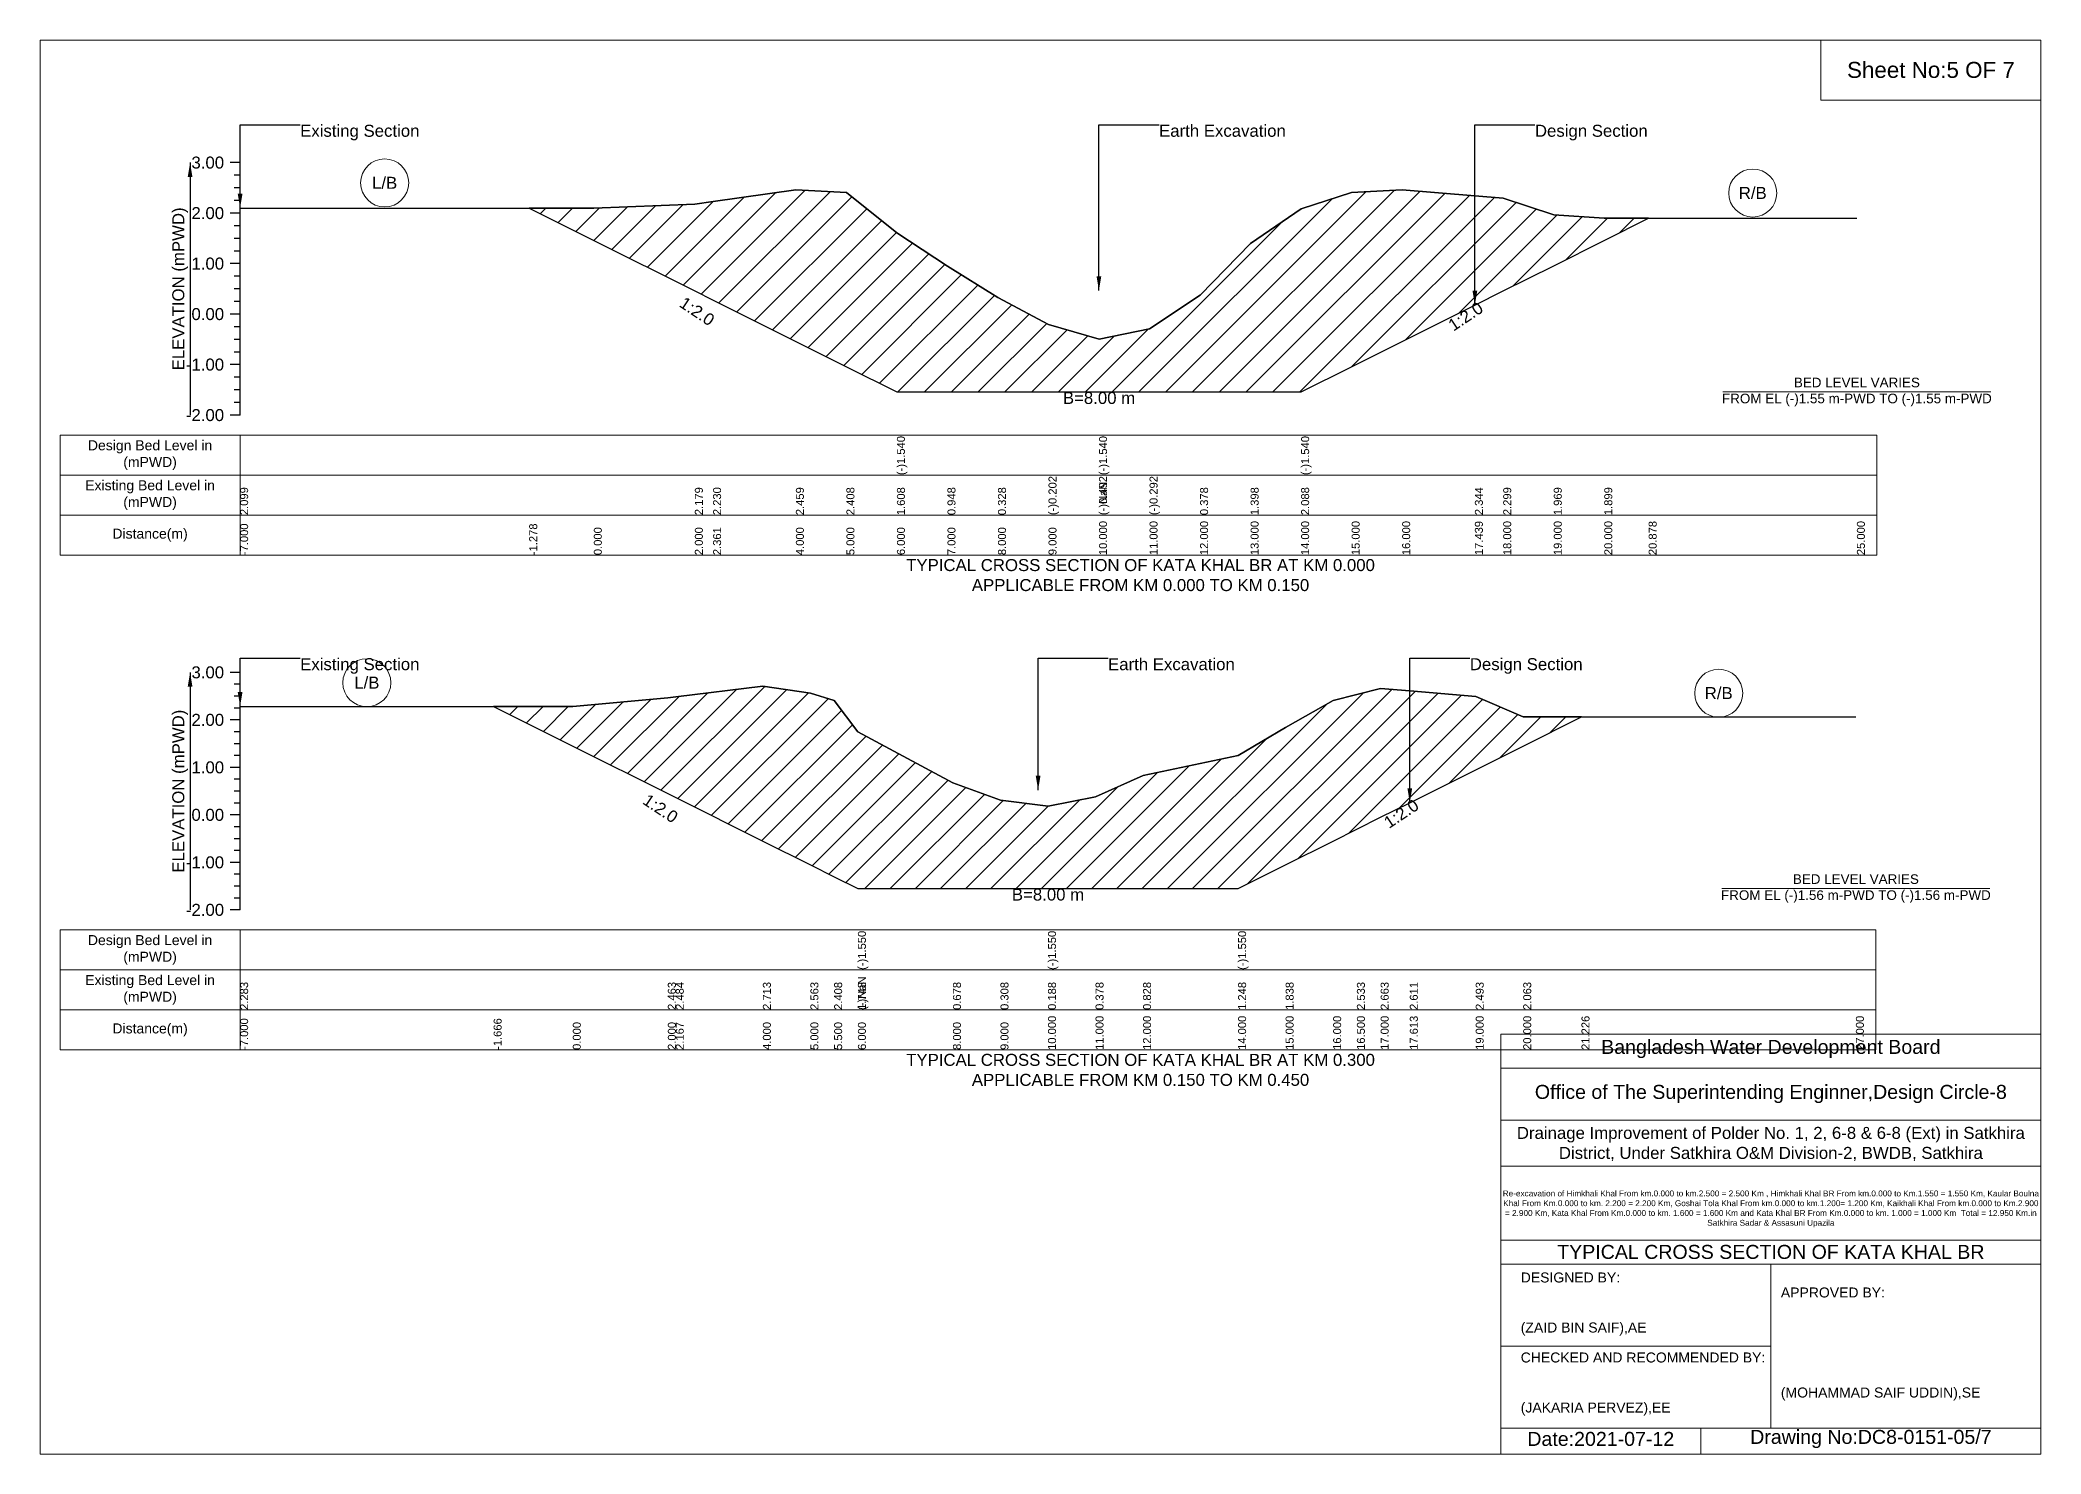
# Model space of a CAD drawing. Header units: inches. Extents: x 91000 to 628000, y -5656 to 0.
# Drawn here: x 600000 to 608000, y -5656 to 0 of the extents above; entities that cross this region are included whole.
import ezdxf

# ---------------------------------------------------------------- set-up
doc = ezdxf.new("R2010")
doc.units = ezdxf.units.IN
doc.header["$LTSCALE"] = 7
doc.header["$MEASUREMENT"] = 0
for name, color, linetype, lineweight in [('Cross section Data Border', 7, 'Continuous', 9), ('Cross Section Labels', 7, 'Continuous', 9), ('Existing_Bed_Level for Xsection', 7, 'Continuous', 25), ('Long Section Border', 7, 'Continuous', 9)]:
    doc.layers.add(name, color=color, linetype=linetype, lineweight=lineweight)
doc.styles.get("Standard").update_dxf_attribs({"font": 'arial.ttf'})
doc.dimstyles.get("Standard").update_dxf_attribs({"dimtxt": 0.18, "dimasz": 0.18, "dimexe": 0.18, "dimexo": 0.0625, "dimgap": 0.09, "dimtad": 0, "dimtih": 1, "dimtoh": 1, "dimdec": 4, "dimzin": 0, "dimdsep": 46, "dimtxsty": 'Standard', "dimcen": 0.09, "dimadec": 0, "dimazin": 0, "dimtfac": 1, "dimtdec": 4, "dimtofl": 0, "dimtmove": 0, "dimatfit": 3, "dimfxl": 1, "dimtolj": 1, "dimtzin": 0, "dimarcsym": 0})

msp = doc.modelspace()

# ---------------------------------------------------------------- hatches: boundary and pattern name
at = {"layer": 'Existing_Bed_Level for Xsection'}
h = msp.add_hatch(dxfattribs=at)
h.set_pattern_fill('ANSI31', color=256, scale=606, style=0)
h.paths.add_polyline_path([(601955.8, -672.6), (602214, -801.7), (602618, -1003.7), (602690.9, -1040.2), (603022, -1205.7), (603224, -1306.7), (603426, -1407.7), (603628, -1407.7), (603830, -1407.7), (604032, -1407.7), (604234, -1407.7), (604436, -1407.7), (604638, -1407.7), (604840, -1407.7), (605042, -1407.7), (605244, -1306.7), (605446, -1205.7), (605736.7, -1060.4), (605850, -1003.7), (606052, -902.7), (606254, -801.7), (606431.4, -713), (606254, -713), (606052, -698.9), (605850, -632.2), (605736.7, -623.2), (605446, -599.9), (605244, -610.2), (605042, -674.8), (604840, -814.2), (604638, -1020.3), (604436, -1155.6), (604234, -1196), (604032, -1137.4), (603830, -1030.4), (603628, -905.1), (603426, -771.8), (603224, -610.2), (603022, -599.9), (602690.9, -646.2), (602618, -656.5), (602214, -672.6)])
h = msp.add_hatch(dxfattribs=at)
h.set_pattern_fill('ANSI31', color=256, scale=570, style=0)
h.paths.add_polyline_path([(601813.5, -2665.9), (602130, -2824.2), (602510, -3014.2), (602541.7, -3030.1), (602890, -3204.2), (603080, -3299.2), (603175, -3346.7), (603270, -3394.2), (603650, -3394.2), (603840, -3394.2), (604030, -3394.2), (604220, -3394.2), (604410, -3394.2), (604790, -3394.2), (604980, -3299.2), (605170, -3204.2), (605265, -3156.7), (605360, -3109.2), (605476.5, -3051), (605740, -2919.2), (605930, -2824.2), (606162.9, -2707.8), (605930, -2707.8), (605740, -2626.1), (605476.5, -2603.6), (605360, -2593.8), (605265, -2618.4), (605170, -2642.2), (604980, -2750.5), (604790, -2862.6), (604410, -2942.4), (604220, -3027.9), (604030, -3064), (603840, -3041.2), (603650, -2970.9), (603270, -2767.6), (603175, -2642.2), (603080, -2612.8), (602890, -2584.2), (602541.7, -2627.8), (602510, -2631.8), (602130, -2665.9)])

# ---------------------------------------------------------------- linework, layer by layer
at = {"layer": 'Cross section Data Border'}
for points in [[(600080, -1580.6), (607344, -1580.6), (607344, -2060.6), (600080, -2060.6)], [(600080, -3559.7), (607340, -3559.7), (607340, -4039.7), (600080, -4039.7)]]:
    msp.add_lwpolyline(points, close=True, dxfattribs=at)
for points in [[(600800, -1580.6), (600800, -2060.6)], [(600080, -1740.6), (607344, -1740.6)], [(600080, -1900.6), (607344, -1900.6)], [(600800, -3559.7), (600800, -4039.7)], [(600080, -3719.7), (607340, -3719.7)], [(600080, -3879.7), (607340, -3879.7)]]:
    msp.add_lwpolyline(points, dxfattribs=at)
at = {"layer": 'Cross Section Labels'}
for points in [[(606728.2, -1407.7), (607799.8, -1407.7)], [(606724.2, -3394.2), (607795.8, -3394.2)]]:
    msp.add_lwpolyline(points, dxfattribs=at)
for centre in [(601377.9, -571.6), (606847.7, -612), (601306.7, -2570.9), (606711.5, -2612.8)]:
    msp.add_circle(centre, 96, dxfattribs=at)
at = {"layer": 'Existing_Bed_Level for Xsection'}
for points in [[(600800, -490.6), (600760, -490.6)], [(600800, -541.1), (600776, -541.1)], [(600800, -1500.6), (600800, -1298.6), (600800, -1096.6), (600800, -894.6), (600800, -692.6), (600800, -490.6)], [(600800, -591.6), (600776, -591.6)], [(600800, -672.6), (601955.8, -672.6), (602214, -672.6), (602618, -656.5), (602690.9, -646.2), (603022, -599.9), (603224, -610.2), (603426, -771.8), (603426, -771.8), (603628, -905.1), (603830, -1030.4), (604032, -1137.4), (604234, -1196), (604234, -1196), (604436, -1155.6), (604638, -1020.3), (604840, -814.2), (605042, -674.8), (605042, -674.8), (605244, -610.2), (605446, -599.9), (605736.7, -623.2), (605850, -632.2), (606052, -698.9), (606254, -713), (606431.4, -713), (607264, -713)], [(600800, -692.6), (600760, -692.6)], [(600800, -642.1), (600776, -642.1)], [(600800, -743.1), (600776, -743.1)], [(600800, -793.6), (600776, -793.6)], [(600800, -844.1), (600776, -844.1)], [(600800, -894.6), (600760, -894.6)], [(600800, -945.1), (600776, -945.1)], [(600800, -995.6), (600776, -995.6)], [(600800, -1096.6), (600760, -1096.6)], [(600800, -1046.1), (600776, -1046.1)], [(600800, -1147.1), (600776, -1147.1)], [(600800, -1197.6), (600776, -1197.6)], [(600800, -1248.1), (600776, -1248.1)], [(600800, -1298.6), (600760, -1298.6)], [(600800, -1349.1), (600776, -1349.1)], [(600800, -1399.6), (600776, -1399.6)], [(600800, -1500.6), (600760, -1500.6)], [(600800, -1450.1), (600776, -1450.1)], [(600800, -2529.7), (600760, -2529.7)], [(600800, -3479.7), (600800, -3289.7), (600800, -3099.7), (600800, -2909.7), (600800, -2719.7), (600800, -2529.7)], [(600800, -2577.2), (600776, -2577.2)], [(600800, -2624.7), (600776, -2624.7)], [(600800, -2665.9), (601813.5, -2665.9), (602130, -2665.9), (602510, -2631.8), (602541.7, -2627.8), (602890, -2584.2), (603080, -2612.8), (603175, -2642.2), (603270, -2767.6), (603270, -2767.6), (603650, -2970.9), (603840, -3041.2), (604030, -3064), (604030, -3064), (604220, -3027.9), (604410, -2942.4), (604790, -2862.6), (604790, -2862.6), (604980, -2750.5), (605170, -2642.2), (605265, -2618.4), (605360, -2593.8), (605476.5, -2603.6), (605740, -2626.1), (605930, -2707.8), (606162.9, -2707.8), (607260, -2707.8)], [(600800, -2719.7), (600760, -2719.7)], [(600800, -2672.2), (600776, -2672.2)], [(600800, -2767.2), (600776, -2767.2)], [(600800, -2814.7), (600776, -2814.7)], [(600800, -2862.2), (600776, -2862.2)], [(600800, -2909.7), (600760, -2909.7)], [(600800, -2957.2), (600776, -2957.2)], [(600800, -3004.7), (600776, -3004.7)], [(600800, -3099.7), (600760, -3099.7)], [(600800, -3052.2), (600776, -3052.2)], [(600800, -3147.2), (600776, -3147.2)], [(600800, -3194.7), (600776, -3194.7)], [(600800, -3242.2), (600776, -3242.2)], [(600800, -3289.7), (600760, -3289.7)], [(600800, -3337.2), (600776, -3337.2)], [(600800, -3384.7), (600776, -3384.7)], [(600800, -3432.2), (600776, -3432.2)], [(600800, -3479.7), (600760, -3479.7)]]:
    msp.add_lwpolyline(points, dxfattribs=at)
for points in [[(601955.8, -672.6), (601955.8, -672.6), (602214, -801.7), (602618, -1003.7), (602690.9, -1040.2), (603022, -1205.7), (603224, -1306.7), (603426, -1407.7), (603426, -1407.7), (603628, -1407.7), (603830, -1407.7), (604032, -1407.7), (604234, -1407.7), (604234, -1407.7), (604436, -1407.7), (604638, -1407.7), (604840, -1407.7), (605042, -1407.7), (605042, -1407.7), (605244, -1306.7), (605446, -1205.7), (605736.7, -1060.4), (605850, -1003.7), (606052, -902.7), (606254, -801.7), (606431.4, -713), (606431.4, -713), (606431.4, -713), (606254, -713), (606052, -698.9), (605850, -632.2), (605736.7, -623.2), (605446, -599.9), (605244, -610.2), (605042, -674.8), (605042, -674.8), (604840, -814.2), (604638, -1020.3), (604436, -1155.6), (604234, -1196), (604234, -1196), (604032, -1137.4), (603830, -1030.4), (603628, -905.1), (603426, -771.8), (603426, -771.8), (603224, -610.2), (603022, -599.9), (602690.9, -646.2), (602618, -656.5), (602214, -672.6), (601955.8, -672.6)], [(601813.5, -2665.9), (602130, -2824.2), (602510, -3014.2), (602541.7, -3030.1), (602890, -3204.2), (603080, -3299.2), (603175, -3346.7), (603270, -3394.2), (603270, -3394.2), (603650, -3394.2), (603840, -3394.2), (604030, -3394.2), (604030, -3394.2), (604220, -3394.2), (604410, -3394.2), (604790, -3394.2), (604790, -3394.2), (604980, -3299.2), (605170, -3204.2), (605265, -3156.7), (605360, -3109.2), (605476.5, -3051), (605740, -2919.2), (605930, -2824.2), (606162.9, -2707.8), (605930, -2707.8), (605740, -2626.1), (605476.5, -2603.6), (605360, -2593.8), (605265, -2618.4), (605170, -2642.2), (604980, -2750.5), (604790, -2862.6), (604790, -2862.6), (604410, -2942.4), (604220, -3027.9), (604030, -3064), (604030, -3064), (603840, -3041.2), (603650, -2970.9), (603270, -2767.6), (603270, -2767.6), (603175, -2642.2), (603080, -2612.8), (602890, -2584.2), (602541.7, -2627.8), (602510, -2631.8), (602130, -2665.9)]]:
    msp.add_lwpolyline(points, close=True, dxfattribs=at)
at = {"layer": 'Long Section Border'}
for points in [[(600000, 0), (608000, 0), (608000, -5656), (600000, -5656)], [(607120, 0), (608000, 0), (608000, -240), (607120, -240)]]:
    msp.add_lwpolyline(points, close=True, dxfattribs=at)
for points in [[(605840, -5656), (605840, -3976), (608000, -3976)], [(605840, -4112), (608000, -4112)], [(605840, -4320), (608000, -4320)], [(605840, -4504), (608000, -4504)], [(605840, -4800), (608000, -4800)], [(605840, -4896), (608000, -4896)], [(606920, -4896), (606920, -5552)], [(605840, -5224), (606920, -5224)], [(605840, -5552), (608000, -5552)], [(606640, -5552), (606640, -5656)]]:
    msp.add_lwpolyline(points, dxfattribs=at)

# ---------------------------------------------------------------- texts
at = {"layer": 'Cross section Data Border', "char_height": 40, "width": 640, "attachment_point": 5}
for s, insert in [('Design Bed Level in (mPWD)', (600440, -1660.6)), ('Existing Bed Level in (mPWD)', (600440, -1820.6)), ('Distance(m)', (600440, -1980.6)), ('Design Bed Level in (mPWD)', (600440, -3639.7)), ('Existing Bed Level in (mPWD)', (600440, -3799.7)), ('Distance(m)', (600440, -3959.7))]:
    msp.add_mtext(s, dxfattribs=dict(at, insert=insert))
at = {"layer": 'Cross Section Labels'}
for s, insert, char_height, attachment_point in [('Existing Section', (601040, -339.1), 48, 1), ('Earth Excavation', (604474, -339.1), 48, 1), ('Design Section', (605976.7, -339.1), 48, 1), ('L/B', (601377.9, -571.6), 48, 5), ('R/B', (606847.7, -612), 48, 5), ('BED LEVEL VARIES ^JFROM EL (-)1.55 m-PWD TO (-)1.55 m-PWD', (607264, -1407.7), 38.4, 5), ('B=8.00 m', (604234, -1407.7), 48, 2), ('TYPICAL CROSS SECTION OF KATA KHAL BR AT KM 0.000^JAPPLICABLE FROM KM 0.000 TO KM 0.150', (604400, -2140.6), 48, 5), ('Existing Section', (601040, -2472.7), 48, 1), ('Earth Excavation', (604270, -2472.7), 48, 1), ('Design Section', (605716.5, -2472.7), 48, 1), ('L/B', (601306.7, -2570.9), 48, 5), ('R/B', (606711.5, -2612.8), 48, 5), ('BED LEVEL VARIES ^JFROM EL (-)1.56 m-PWD TO (-)1.56 m-PWD', (607260, -3394.2), 38.4, 5), ('B=8.00 m', (604030, -3394.2), 48, 2), ('TYPICAL CROSS SECTION OF KATA KHAL BR AT KM 0.300^JAPPLICABLE FROM KM 0.150 TO KM 0.450', (604400, -4119.7), 48, 5)]:
    msp.add_mtext(s, dxfattribs=dict(at, insert=insert, char_height=char_height, attachment_point=attachment_point))
at = {"layer": 'Cross Section Labels', "char_height": 48, "attachment_point": 2}
for insert, rotation in [((602640.4, -1065.4), 326.30993), ((605686.2, -1085.6), 33.69007), ((602494.2, -3053.8), 326.30993), ((605429, -3074.7), 33.69007)]:
    msp.add_mtext('1:2.0', dxfattribs=dict(at, insert=insert, rotation=rotation))
at = {"layer": 'Existing_Bed_Level for Xsection', "char_height": 48, "attachment_point": 6}
for s, insert in [('3.00', (600736, -490.6)), ('2.00', (600736, -692.6)), ('1.00', (600736, -894.6)), ('0.00', (600736, -1096.6)), ('-1.00', (600736, -1298.6)), ('-2.00', (600736, -1500.6)), ('3.00', (600736, -2529.7)), ('2.00', (600736, -2719.7)), ('1.00', (600736, -2909.7)), ('0.00', (600736, -3099.7)), ('-1.00', (600736, -3289.7)), ('-2.00', (600736, -3479.7))]:
    msp.add_mtext(s, dxfattribs=dict(at, insert=insert))
at = {"layer": 'Existing_Bed_Level for Xsection', "rotation": 90}
for s, insert, char_height, attachment_point in [('ELEVATION (mPWD)', (600560, -995.6), 48, 5), ('(-)1.540', (603426, -1740.6), 32, 1), ('(-)1.540', (604234, -1740.6), 32, 1), ('(-)1.540', (605042, -1740.6), 32, 1), ('(-)0.202', (604032, -1900.6), 32, 1), ('(-)0.492', (604234, -1900.6), 32, 1), ('(-)0.492', (604234, -1900.6), 32, 1), ('(-)0.292', (604436, -1900.6), 32, 1), ('2.099', (600800, -1900.6), 32, 1), ('2.099', (600800, -1900.6), 32, 1), ('2.099', (600800, -1900.6), 32, 1), ('2.179', (602618, -1900.6), 32, 1), ('2.230', (602690.9, -1900.6), 32, 1), ('2.459', (603022, -1900.6), 32, 1), ('2.459', (603022, -1900.6), 32, 1), ('2.408', (603224, -1900.6), 32, 1), ('2.408', (603224, -1900.6), 32, 1), ('1.608', (603426, -1900.6), 32, 1), ('1.608', (603426, -1900.6), 32, 1), ('1.608', (603426, -1900.6), 32, 1), ('0.948', (603628, -1900.6), 32, 1), ('0.328', (603830, -1900.6), 32, 1), ('(-)NaN', (604234, -1900.6), 32, 1), ('0.378', (604638, -1900.6), 32, 1), ('1.398', (604840, -1900.6), 32, 1), ('2.088', (605042, -1900.6), 32, 1), ('2.088', (605042, -1900.6), 32, 1), ('2.088', (605042, -1900.6), 32, 1), ('2.344', (605736.7, -1900.6), 32, 1), ('2.299', (605850, -1900.6), 32, 1), ('1.969', (606052, -1900.6), 32, 1), ('1.899', (606254, -1900.6), 32, 1), ('1.899', (606254, -1900.6), 32, 1), ('1.899', (606254, -1900.6), 32, 1), ('-7.000', (600800, -2060.6), 32, 1), ('-1.278', (601955.8, -2060.6), 32, 1), ('0.000', (602214, -2060.6), 32, 1), ('2.000', (602618, -2060.6), 32, 1), ('2.361', (602690.9, -2060.6), 32, 1), ('4.000', (603022, -2060.6), 32, 1), ('5.000', (603224, -2060.6), 32, 1), ('6.000', (603426, -2060.6), 32, 1), ('6.000', (603426, -2060.6), 32, 1), ('6.000', (603426, -2060.6), 32, 1), ('7.000', (603628, -2060.6), 32, 1), ('8.000', (603830, -2060.6), 32, 1), ('9.000', (604032, -2060.6), 32, 1), ('10.000', (604234, -2060.6), 32, 1), ('10.000', (604234, -2060.6), 32, 1), ('10.000', (604234, -2060.6), 32, 1), ('11.000', (604436, -2060.6), 32, 1), ('12.000', (604638, -2060.6), 32, 1), ('13.000', (604840, -2060.6), 32, 1), ('14.000', (605042, -2060.6), 32, 1), ('14.000', (605042, -2060.6), 32, 1), ('14.000', (605042, -2060.6), 32, 1), ('15.000', (605244, -2060.6), 32, 1), ('16.000', (605446, -2060.6), 32, 1), ('17.439', (605736.7, -2060.6), 32, 1), ('18.000', (605850, -2060.6), 32, 1), ('19.000', (606052, -2060.6), 32, 1), ('20.000', (606254, -2060.6), 32, 1), ('20.878', (606431.4, -2060.6), 32, 1), ('25.000', (607264, -2060.6), 32, 1), ('ELEVATION (mPWD)', (600560, -3004.7), 48, 5), ('(-)1.550', (603270, -3719.7), 32, 1), ('(-)1.550', (604030, -3719.7), 32, 1), ('(-)1.550', (604790, -3719.7), 32, 1), ('(-)NaN', (603270, -3879.7), 32, 1), ('(-)NaN', (603270, -3879.7), 32, 1), ('(-)NaN', (603270, -3879.7), 32, 1), ('2.283', (600800, -3879.7), 32, 1), ('2.283', (600800, -3879.7), 32, 1), ('2.283', (600800, -3879.7), 32, 1), ('2.463', (602510, -3879.7), 32, 1), ('2.484', (602541.7, -3879.7), 32, 1), ('2.713', (602890, -3879.7), 32, 1), ('2.563', (603080, -3879.7), 32, 1), ('2.408', (603175, -3879.7), 32, 1), ('2.408', (603175, -3879.7), 32, 1), ('1.748', (603270, -3879.7), 32, 1), ('1.748', (603270, -3879.7), 32, 1), ('0.678', (603650, -3879.7), 32, 1), ('0.308', (603840, -3879.7), 32, 1), ('0.188', (604030, -3879.7), 32, 1), ('0.188', (604030, -3879.7), 32, 1), ('0.378', (604220, -3879.7), 32, 1), ('0.828', (604410, -3879.7), 32, 1), ('1.248', (604790, -3879.7), 32, 1), ('1.248', (604790, -3879.7), 32, 1), ('1.838', (604980, -3879.7), 32, 1), ('2.533', (605265, -3879.7), 32, 1), ('2.663', (605360, -3879.7), 32, 1), ('2.611', (605476.5, -3879.7), 32, 1), ('2.493', (605740, -3879.7), 32, 1), ('2.063', (605930, -3879.7), 32, 1), ('2.063', (605930, -3879.7), 32, 1), ('2.063', (605930, -3879.7), 32, 1), ('-7.000', (600800, -4039.7), 32, 1), ('-1.666', (601813.5, -4039.7), 32, 1), ('10.000', (604030, -4039.7), 32, 1), ('10.000', (604030, -4039.7), 32, 1), ('10.000', (604030, -4039.7), 32, 1), ('11.000', (604220, -4039.7), 32, 1), ('12.000', (604410, -4039.7), 32, 1), ('14.000', (604790, -4039.7), 32, 1), ('14.000', (604790, -4039.7), 32, 1), ('14.000', (604790, -4039.7), 32, 1), ('15.000', (604980, -4039.7), 32, 1), ('16.000', (605170, -4039.7), 32, 1), ('16.500', (605265, -4039.7), 32, 1), ('17.000', (605360, -4039.7), 32, 1), ('17.613', (605476.5, -4039.7), 32, 1), ('19.000', (605740, -4039.7), 32, 1), ('20.000', (605930, -4039.7), 32, 1), ('21.226', (606162.9, -4039.7), 32, 1), ('27.000', (607260, -4039.7), 32, 1), ('0.000', (602130, -4039.7), 32, 1), ('2.000', (602510, -4039.7), 32, 1), ('2.167', (602541.7, -4039.7), 32, 1), ('4.000', (602890, -4039.7), 32, 1), ('5.000', (603080, -4039.7), 32, 1), ('5.500', (603175, -4039.7), 32, 1), ('6.000', (603270, -4039.7), 32, 1), ('6.000', (603270, -4039.7), 32, 1), ('6.000', (603270, -4039.7), 32, 1), ('8.000', (603650, -4039.7), 32, 1), ('9.000', (603840, -4039.7), 32, 1)]:
    msp.add_mtext(s, dxfattribs=dict(at, insert=insert, char_height=char_height, attachment_point=attachment_point))
at = {"layer": 'Long Section Border', "attachment_point": 5}
for s, insert, char_height in [('Sheet No:5 OF 7', (607560, -120), 64), ('Bangladesh Water Development Board', (606920, -4036), 56), ('Office of The Superintending Enginner,Design Circle-8', (606920, -4216), 56)]:
    msp.add_mtext(s, dxfattribs=dict(at, insert=insert, char_height=char_height))
at = {"layer": 'Long Section Border'}
for s, insert, char_height, width, attachment_point in [('Drainage Improvement of Polder No. 1, 2, 6-8 & 6-8 (Ext) in Satkhira District, Under Satkhira O&M Division-2, BWDB, Satkhira', (606920, -4416), 48, 2240, 5), ('Re-excavation of Himkhali Khal From km.0.000 to km.2.500 = 2.500 Km , Himkhali Khal BR From km.0.000 to Km.1.550 = 1.550 Km, Kaular Boulna Khal From Km.0.000 to km. 2.200 = 2.200 Km, Goshai Tola Khal From km.0.000 to km.1.200= 1.200 Km, Kaikhali Khal From km.0.000 to Km.2.900 = 2.900 Km, Kata Khal From Km.0.000 to km. 1.600 = 1.600 Km and Kata Khal BR From Km.0.000 to km. 1.000 = 1.000 Km  Total = 12.950 Km.in Satkhira Sadar & Assasuni Upazila', (606920, -4676), 23.4814, 2160, 5), ('TYPICAL CROSS SECTION OF KATA KHAL BR', (606920, -4848), 56, 2240, 5), ('DESIGNED BY:^J^J^J(ZAID BIN SAIF),AE', (605920, -5056), 40, 1120, 4), ('APPROVED BY:^J^J^J^J^J^J(MOHAMMAD SAIF UDDIN),SE', (606960, -5216), 40, 1120, 4), ('CHECKED AND RECOMMENDED BY:^J^J^J(JAKARIA PERVEZ),EE', (605920, -5376), 40, 1120, 4), ('Date:2021-07-12', (606240, -5596), 56, 1120, 5), ('Drawing No:DC8-0151-05/7', (607320, -5596), 56, 1760, 5)]:
    msp.add_mtext(s, dxfattribs=dict(at, insert=insert, char_height=char_height, width=width, attachment_point=attachment_point))

# ---------------------------------------------------------------- leaders
at = {"layer": 'Cross Section Labels', "annotation_type": 0, "has_hookline": 1, "hookline_direction": 0}
for points, text_width in [([(600800, -672.6), (600800, -339.1), (601039.9, -339.1)], 467.2), ([(604233.5, -1002.5), (604233.5, -339.1), (604473.9, -339.1)], 497), ([(605736.7, -1060.4), (605736.7, -339.1), (605976.6, -339.1)], 441.2), ([(600800, -2665.9), (600800, -2472.7), (601039.9, -2472.7)], 467.2), ([(603990.4, -3000.6), (603990.4, -2472.7), (604269.9, -2472.7)], 497), ([(605476.5, -3051), (605476.5, -2472.7), (605716.4, -2472.7)], 441.2)]:
    msp.add_leader(points, dimstyle='Standard', override={"dimasz": 57.6}, dxfattribs=dict(at, text_width=text_width))
at = {"layer": 'Existing_Bed_Level for Xsection'}
for points in [[(600600, -490.6), (600600, -1500.6)], [(600600, -2529.7), (600600, -3479.7)]]:
    msp.add_leader(points, dimstyle='Standard', override={"dimasz": 57.6}, dxfattribs=at)

doc.saveas('drawing.dxf')
